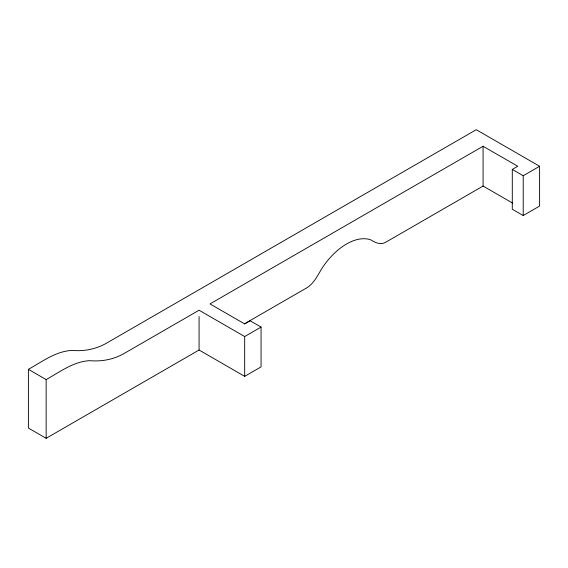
<?xml version="1.0" encoding="UTF-8"?>
<svg xmlns="http://www.w3.org/2000/svg" width="568" height="568" viewBox="0 0 568 568"><rect width="100%" height="100%" fill="white"/><g stroke="black" fill="none" stroke-linecap="round" stroke-linejoin="round"><path stroke-width="0.85" d="M28.4 369.342L28.4 428.052L46.15 438.304L199.07 350.016L244.68 376.343L261.06 366.885L261.06 327.09L250.14 320.785L244.68 323.938L209.997 303.916L483.07 146.253L517.753 166.275L512.293 169.427L512.293 209.223L523.213 215.528L539.6 206.07L539.6 166.275L476.247 129.696L106.152 343.37C95.85 349.228 83.865 351.471 72.093 350.421C55.728 351.173 42.139 361.752 28.4 369.342L46.15 379.587C59.888 372.005 73.478 361.425 89.843 360.673C101.615 361.717 113.6 359.48 123.902 353.615L199.07 310.22L244.68 336.547L261.06 327.09M46.15 438.304L46.15 379.587M199.07 350.016L199.07 316.525M244.68 376.343L244.68 336.547M244.339 323.881L306.926 287.749C314.352 283.127 317.924 274.763 322.411 267.656A54.784 31.63 -60 0 1 370.655 239.802C375.207 242.749 381.021 245.383 386.148 242.004L483.07 186.048L483.07 146.253M523.213 215.528L523.213 175.732L539.6 166.275M512.293 169.427L523.213 175.732M483.07 186.048L512.478 203.024"/></g></svg>
